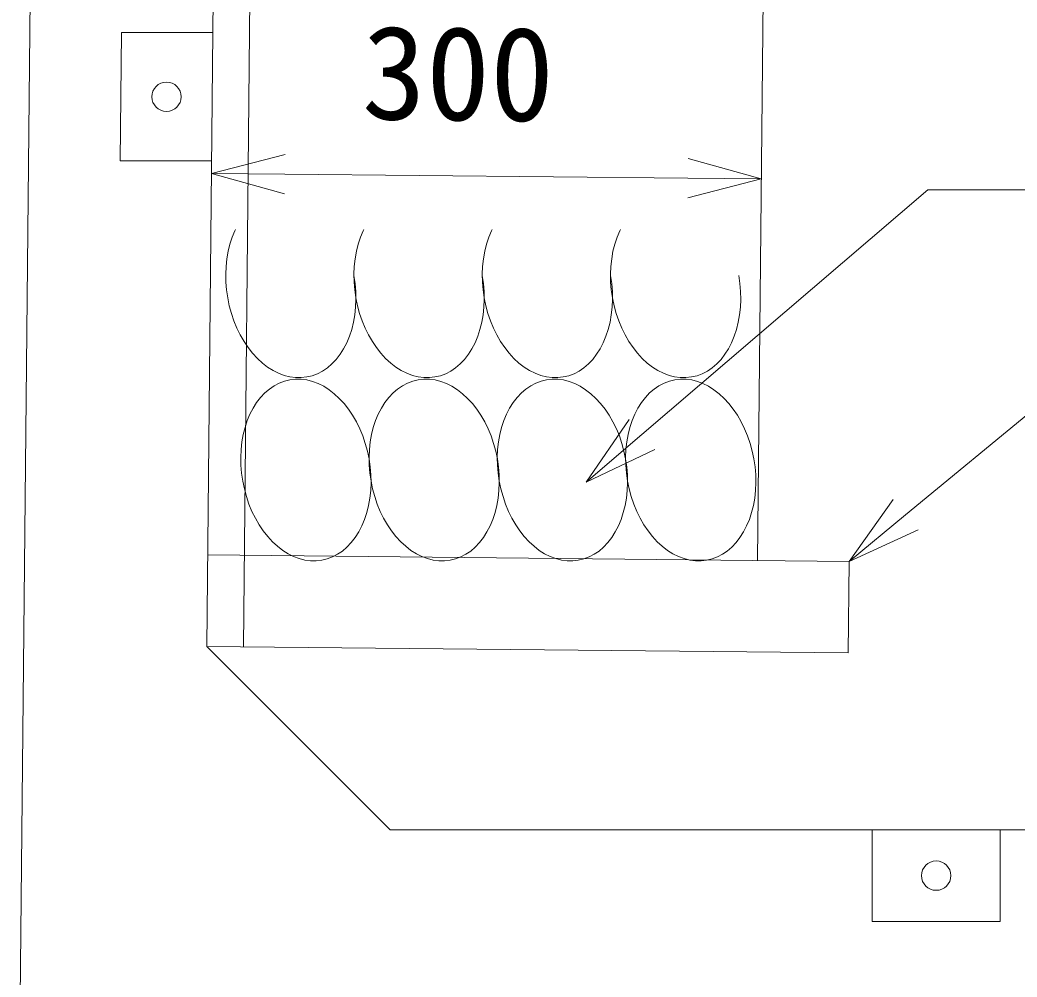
# Model space of a CAD drawing. Units: millimetres, scale not verified. Extents: x -1 to 252299, y 59402 to 118802.
# Drawn here: x 12496 to 15217, y 104651 to 107262 of the extents above; entities that cross this region are included whole.
import ezdxf
from ezdxf.enums import TextEntityAlignment as Align

# ---------------------------------------------------------------- set-up
doc = ezdxf.new("R2010")
doc.units = ezdxf.units.MM
doc.header["$LTSCALE"] = 300
for name, color, linetype, lineweight in [('0_2', 1, 'Continuous', 18), ('D-DCR', 7, 'Continuous', 18), ('D-STR', 1, 'Continuous', 18), ('D-STR-DIM', 7, 'Continuous', 18), ('D-STR-HTXT', 7, 'Continuous', 18)]:
    doc.layers.add(name, color=color, linetype=linetype, lineweight=lineweight)
doc.styles.add('ＭＳ ゴシック', font='')
doc.styles.get('ＭＳ ゴシック').set_extended_font_data('MS Gothic')

msp = doc.modelspace()

# ---------------------------------------------------------------- linework, layer by layer
at = {"layer": '0_2'}
for p, q in [((13019.4, 106843.5), (13219.9, 106895.1)), ((14319.8, 106884.1), (14519.3, 106828.5)), ((13218.8, 106788), (13019.4, 106843.5)), ((13019.4, 106843.5), (13219.4, 106841.5)), ((14519.3, 106828.5), (14318.8, 106777)), ((14519.3, 106828.5), (14319.3, 106830.5)), ((14041.5, 106001.5), (14158.7, 106172.2)), ((14041.5, 106001.5), (14193.6, 106131.4)), ((14228.4, 106090.7), (14041.5, 106001.5)), ((14758.9, 105785.3), (14879.1, 105953.9)), ((14758.9, 105785.3), (14913.2, 105912.5)), ((14947.3, 105871.2), (14758.9, 105785.3))]:
    msp.add_line(p, q, dxfattribs=at)
at = {"layer": 'D-DCR'}
for p, q in [((13083, 106687.1), (13075.7, 106669.4)), ((13084.9, 106690.6), (13083, 106687.1)), ((13433, 106687.1), (13425.7, 106669.4)), ((13434.9, 106690.6), (13433, 106687.1)), ((13783, 106687.1), (13775.7, 106669.4)), ((13784.9, 106690.6), (13783, 106687.1)), ((14133, 106687.1), (14125.7, 106669.4)), ((14134.9, 106690.6), (14133, 106687.1)), ((13075.7, 106669.4), (13069.5, 106650.8)), ((13425.7, 106669.4), (13419.5, 106650.8)), ((13775.7, 106669.4), (13769.5, 106650.8)), ((14125.7, 106669.4), (14119.5, 106650.8)), ((13064.6, 106631.2), (13061.1, 106611)), ((13069.5, 106650.8), (13064.6, 106631.2)), ((13414.6, 106631.2), (13411.1, 106611)), ((13419.5, 106650.8), (13414.6, 106631.2)), ((13764.6, 106631.2), (13761.1, 106611)), ((13769.5, 106650.8), (13764.6, 106631.2)), ((14114.6, 106631.2), (14111.1, 106611)), ((14119.5, 106650.8), (14114.6, 106631.2)), ((13061.1, 106611), (13058.8, 106590.1)), ((13411.1, 106611), (13408.8, 106590.1)), ((13761.1, 106611), (13758.8, 106590.1)), ((14111.1, 106611), (14108.8, 106590.1)), ((13058.8, 106590.1), (13057.9, 106568.8)), ((13408.8, 106590.1), (13407.9, 106568.8)), ((13758.8, 106590.1), (13757.9, 106568.8)), ((14108.8, 106590.1), (14107.9, 106568.8)), ((13057.9, 106568.8), (13058.3, 106547.3)), ((13058.3, 106547.3), (13060.1, 106525.6)), ((13407.9, 106568.8), (13408.3, 106547.3)), ((13411.1, 106543.3), (13407.9, 106564.8)), ((13408.3, 106547.3), (13410.1, 106525.6)), ((13412.9, 106521.6), (13411.1, 106543.3)), ((13757.9, 106568.8), (13758.3, 106547.3)), ((13761.1, 106543.3), (13757.9, 106564.8)), ((13758.3, 106547.3), (13760.1, 106525.6)), ((13762.9, 106521.6), (13761.1, 106543.3)), ((14107.9, 106568.8), (14108.3, 106547.3)), ((14111.1, 106543.3), (14107.9, 106564.8)), ((14108.3, 106547.3), (14110.1, 106525.6)), ((14112.9, 106521.6), (14111.1, 106543.3)), ((14461.1, 106543.3), (14457.9, 106564.8)), ((14462.9, 106521.6), (14461.1, 106543.3)), ((13060.1, 106525.6), (13063.3, 106504.1)), ((13410.1, 106525.6), (13413.3, 106504.1)), ((13413.3, 106500.1), (13412.9, 106521.6)), ((13760.1, 106525.6), (13763.3, 106504.1)), ((13763.3, 106500.1), (13762.9, 106521.6)), ((14110.1, 106525.6), (14113.3, 106504.1)), ((14113.3, 106500.1), (14112.9, 106521.6)), ((14463.3, 106500.1), (14462.9, 106521.6)), ((13063.3, 106504.1), (13067.7, 106482.7)), ((13412.4, 106478.8), (13413.3, 106500.1)), ((13413.3, 106504.1), (13417.7, 106482.7)), ((13762.4, 106478.8), (13763.3, 106500.1)), ((13763.3, 106504.1), (13767.7, 106482.7)), ((14112.4, 106478.8), (14113.3, 106500.1)), ((14113.3, 106504.1), (14117.7, 106482.7)), ((14462.4, 106478.8), (14463.3, 106500.1)), ((13067.7, 106482.7), (13073.4, 106461.8)), ((13073.4, 106461.8), (13080.4, 106441.4)), ((13410.1, 106457.9), (13412.4, 106478.8)), ((13417.7, 106482.7), (13423.4, 106461.8)), ((13423.4, 106461.8), (13430.4, 106441.4)), ((13760.1, 106457.9), (13762.4, 106478.8)), ((13767.7, 106482.7), (13773.4, 106461.8)), ((13773.4, 106461.8), (13780.4, 106441.4)), ((14110.1, 106457.9), (14112.4, 106478.8)), ((14117.7, 106482.7), (14123.4, 106461.8)), ((14123.4, 106461.8), (14130.4, 106441.4)), ((14460.1, 106457.9), (14462.4, 106478.8)), ((13080.4, 106441.4), (13088.5, 106421.7)), ((13401.7, 106418.1), (13406.6, 106437.7)), ((13406.6, 106437.7), (13410.1, 106457.9)), ((13430.4, 106441.4), (13438.5, 106421.7)), ((13751.7, 106418.1), (13756.6, 106437.7)), ((13756.6, 106437.7), (13760.1, 106457.9)), ((13780.4, 106441.4), (13788.5, 106421.7)), ((14101.7, 106418.1), (14106.6, 106437.7)), ((14106.6, 106437.7), (14110.1, 106457.9)), ((14130.4, 106441.4), (14138.5, 106421.7)), ((14451.7, 106418.1), (14456.6, 106437.7)), ((14456.6, 106437.7), (14460.1, 106457.9)), ((13088.5, 106421.7), (13097.8, 106402.9)), ((13395.5, 106399.5), (13401.7, 106418.1)), ((13438.5, 106421.7), (13447.8, 106402.9)), ((13745.5, 106399.5), (13751.7, 106418.1)), ((13788.5, 106421.7), (13797.8, 106402.9)), ((14095.5, 106399.5), (14101.7, 106418.1)), ((14138.5, 106421.7), (14147.8, 106402.9)), ((14445.5, 106399.5), (14451.7, 106418.1)), ((13097.8, 106402.9), (13108.1, 106385)), ((13108.1, 106385), (13119.3, 106368.3)), ((13379.6, 106365.4), (13388.2, 106381.9)), ((13388.2, 106381.9), (13395.5, 106399.5)), ((13447.8, 106402.9), (13458.1, 106385)), ((13458.1, 106385), (13469.3, 106368.3)), ((13729.6, 106365.4), (13738.2, 106381.9)), ((13738.2, 106381.9), (13745.5, 106399.5)), ((13797.8, 106402.9), (13808.1, 106385)), ((13808.1, 106385), (13819.3, 106368.3)), ((14079.6, 106365.4), (14088.2, 106381.9)), ((14088.2, 106381.9), (14095.5, 106399.5)), ((14147.8, 106402.9), (14158.1, 106385)), ((14158.1, 106385), (14169.3, 106368.3)), ((14429.6, 106365.4), (14438.2, 106381.9)), ((14438.2, 106381.9), (14445.5, 106399.5)), ((13119.3, 106368.3), (13131.5, 106352.9)), ((13131.5, 106352.9), (13144.4, 106338.9)), ((13370, 106350.2), (13379.6, 106365.4)), ((13469.3, 106368.3), (13481.5, 106352.9)), ((13481.5, 106352.9), (13494.4, 106338.9)), ((13720, 106350.2), (13729.6, 106365.4)), ((13819.3, 106368.3), (13831.5, 106352.9)), ((13831.5, 106352.9), (13844.4, 106338.9)), ((14070, 106350.2), (14079.6, 106365.4)), ((14169.3, 106368.3), (14181.5, 106352.9)), ((14181.5, 106352.9), (14194.4, 106338.9)), ((14420, 106350.2), (14429.6, 106365.4)), ((13144.4, 106338.9), (13158.1, 106326.3)), ((13158.1, 106326.3), (13172.3, 106315.3)), ((13347.8, 106324.2), (13359.4, 106336.4)), ((13359.4, 106336.4), (13370, 106350.2)), ((13494.4, 106338.9), (13508.1, 106326.3)), ((13508.1, 106326.3), (13522.3, 106315.3)), ((13697.8, 106324.2), (13709.4, 106336.4)), ((13709.4, 106336.4), (13720, 106350.2)), ((13844.4, 106338.9), (13858.1, 106326.3)), ((13858.1, 106326.3), (13872.3, 106315.3)), ((14047.8, 106324.2), (14059.4, 106336.4)), ((14059.4, 106336.4), (14070, 106350.2)), ((14194.4, 106338.9), (14208.1, 106326.3)), ((14208.1, 106326.3), (14222.3, 106315.3)), ((14397.8, 106324.2), (14409.4, 106336.4)), ((14409.4, 106336.4), (14420, 106350.2)), ((13172.3, 106315.3), (13187, 106306)), ((13187, 106306), (13202.1, 106298.5)), ((13202.1, 106298.5), (13217.5, 106292.7)), ((13308.3, 106297.3), (13322.1, 106304.5)), ((13322.1, 106304.5), (13335.3, 106313.5)), ((13335.3, 106313.5), (13347.8, 106324.2)), ((13522.3, 106315.3), (13537, 106306)), ((13537, 106306), (13552.1, 106298.5)), ((13552.1, 106298.5), (13567.5, 106292.7)), ((13658.3, 106297.3), (13672.1, 106304.5)), ((13672.1, 106304.5), (13685.3, 106313.5)), ((13685.3, 106313.5), (13697.8, 106324.2)), ((13872.3, 106315.3), (13887, 106306)), ((13887, 106306), (13902.1, 106298.5)), ((13902.1, 106298.5), (13917.5, 106292.7)), ((14008.3, 106297.3), (14022.1, 106304.5)), ((14022.1, 106304.5), (14035.3, 106313.5)), ((14035.3, 106313.5), (14047.8, 106324.2)), ((14222.3, 106315.3), (14237, 106306)), ((14237, 106306), (14252.1, 106298.5)), ((14252.1, 106298.5), (14267.5, 106292.7)), ((14358.3, 106297.3), (14372.1, 106304.5)), ((14372.1, 106304.5), (14385.3, 106313.5)), ((14385.3, 106313.5), (14397.8, 106324.2)), ((13204.1, 106271.6), (13190.2, 106264.4)), ((13218.5, 106277.1), (13204.1, 106271.6)), ((13217.5, 106292.7), (13232.9, 106288.8)), ((13233.3, 106280.7), (13218.5, 106277.1)), ((13232.9, 106288.8), (13248.4, 106286.7)), ((13248.5, 106282.4), (13233.3, 106280.7)), ((13248.4, 106286.7), (13263.8, 106286.5)), ((13263.9, 106282.2), (13248.5, 106282.4)), ((13263.8, 106286.5), (13279, 106288.3)), ((13279.4, 106280.1), (13263.9, 106282.2)), ((13279, 106288.3), (13293.9, 106291.8)), ((13294.9, 106276.2), (13279.4, 106280.1)), ((13293.9, 106291.8), (13308.3, 106297.3)), ((13310.2, 106270.4), (13294.9, 106276.2)), ((13554.1, 106271.6), (13540.2, 106264.4)), ((13568.5, 106277.1), (13554.1, 106271.6)), ((13567.5, 106292.7), (13582.9, 106288.8)), ((13583.3, 106280.7), (13568.5, 106277.1)), ((13582.9, 106288.8), (13598.4, 106286.7)), ((13598.5, 106282.4), (13583.3, 106280.7)), ((13598.4, 106286.7), (13613.8, 106286.5)), ((13613.9, 106282.2), (13598.5, 106282.4)), ((13613.8, 106286.5), (13629, 106288.3)), ((13629.4, 106280.1), (13613.9, 106282.2)), ((13629, 106288.3), (13643.9, 106291.8)), ((13644.9, 106276.2), (13629.4, 106280.1)), ((13643.9, 106291.8), (13658.3, 106297.3)), ((13660.2, 106270.4), (13644.9, 106276.2)), ((13904.1, 106271.6), (13890.2, 106264.4)), ((13918.5, 106277.1), (13904.1, 106271.6)), ((13917.5, 106292.7), (13932.9, 106288.8)), ((13933.3, 106280.7), (13918.5, 106277.1)), ((13932.9, 106288.8), (13948.4, 106286.7)), ((13948.5, 106282.4), (13933.3, 106280.7)), ((13948.4, 106286.7), (13963.8, 106286.5)), ((13963.9, 106282.2), (13948.5, 106282.4)), ((13963.8, 106286.5), (13979, 106288.3)), ((13979.4, 106280.1), (13963.9, 106282.2)), ((13979, 106288.3), (13993.9, 106291.8)), ((13994.9, 106276.2), (13979.4, 106280.1)), ((13993.9, 106291.8), (14008.3, 106297.3)), ((14010.2, 106270.4), (13994.9, 106276.2)), ((14254.1, 106271.6), (14240.2, 106264.4)), ((14268.5, 106277.1), (14254.1, 106271.6)), ((14267.5, 106292.7), (14282.9, 106288.8)), ((14283.3, 106280.7), (14268.5, 106277.1)), ((14282.9, 106288.8), (14298.4, 106286.7)), ((14298.5, 106282.4), (14283.3, 106280.7)), ((14298.4, 106286.7), (14313.8, 106286.5)), ((14313.9, 106282.2), (14298.5, 106282.4)), ((14313.8, 106286.5), (14329, 106288.3)), ((14329.4, 106280.1), (14313.9, 106282.2)), ((14329, 106288.3), (14343.9, 106291.8)), ((14344.9, 106276.2), (14329.4, 106280.1)), ((14343.9, 106291.8), (14358.3, 106297.3)), ((14360.2, 106270.4), (14344.9, 106276.2)), ((13164.6, 106244.7), (13153, 106232.5)), ((13177, 106255.4), (13164.6, 106244.7)), ((13190.2, 106264.4), (13177, 106255.4)), ((13325.3, 106262.9), (13310.2, 106270.4)), ((13340, 106253.6), (13325.3, 106262.9)), ((13354.3, 106242.6), (13340, 106253.6)), ((13514.6, 106244.7), (13503, 106232.5)), ((13527, 106255.4), (13514.6, 106244.7)), ((13540.2, 106264.4), (13527, 106255.4)), ((13675.3, 106262.9), (13660.2, 106270.4)), ((13690, 106253.6), (13675.3, 106262.9)), ((13704.3, 106242.6), (13690, 106253.6)), ((13864.6, 106244.7), (13853, 106232.5)), ((13877, 106255.4), (13864.6, 106244.7)), ((13890.2, 106264.4), (13877, 106255.4)), ((14025.3, 106262.9), (14010.2, 106270.4)), ((14040, 106253.6), (14025.3, 106262.9)), ((14054.3, 106242.6), (14040, 106253.6)), ((14214.6, 106244.7), (14203, 106232.5)), ((14227, 106255.4), (14214.6, 106244.7)), ((14240.2, 106264.4), (14227, 106255.4)), ((14375.3, 106262.9), (14360.2, 106270.4)), ((14390, 106253.6), (14375.3, 106262.9)), ((14404.3, 106242.6), (14390, 106253.6)), ((13142.3, 106218.7), (13132.7, 106203.5)), ((13153, 106232.5), (13142.3, 106218.7)), ((13367.9, 106230), (13354.3, 106242.6)), ((13380.9, 106216), (13367.9, 106230)), ((13492.3, 106218.7), (13482.7, 106203.5)), ((13503, 106232.5), (13492.3, 106218.7)), ((13717.9, 106230), (13704.3, 106242.6)), ((13730.9, 106216), (13717.9, 106230)), ((13842.3, 106218.7), (13832.7, 106203.5)), ((13853, 106232.5), (13842.3, 106218.7)), ((14067.9, 106230), (14054.3, 106242.6)), ((14080.9, 106216), (14067.9, 106230)), ((14192.3, 106218.7), (14182.7, 106203.5)), ((14203, 106232.5), (14192.3, 106218.7)), ((14417.9, 106230), (14404.3, 106242.6)), ((14430.9, 106216), (14417.9, 106230)), ((13132.7, 106203.5), (13124.2, 106187.1)), ((13393, 106200.6), (13380.9, 106216)), ((13404.3, 106183.9), (13393, 106200.6)), ((13482.7, 106203.5), (13474.2, 106187.1)), ((13743, 106200.6), (13730.9, 106216)), ((13754.3, 106183.9), (13743, 106200.6)), ((13832.7, 106203.5), (13824.2, 106187.1)), ((14093, 106200.6), (14080.9, 106216)), ((14104.3, 106183.9), (14093, 106200.6)), ((14182.7, 106203.5), (14174.2, 106187.1)), ((14443, 106200.6), (14430.9, 106216)), ((14454.3, 106183.9), (14443, 106200.6)), ((13116.8, 106169.4), (13110.7, 106150.8)), ((13124.2, 106187.1), (13116.8, 106169.4)), ((13414.6, 106166), (13404.3, 106183.9)), ((13423.8, 106147.2), (13414.6, 106166)), ((13466.8, 106169.4), (13460.7, 106150.8)), ((13474.2, 106187.1), (13466.8, 106169.4)), ((13764.6, 106166), (13754.3, 106183.9)), ((13773.8, 106147.2), (13764.6, 106166)), ((13816.8, 106169.4), (13810.7, 106150.8)), ((13824.2, 106187.1), (13816.8, 106169.4)), ((14114.6, 106166), (14104.3, 106183.9)), ((14123.8, 106147.2), (14114.6, 106166)), ((14166.8, 106169.4), (14160.7, 106150.8)), ((14174.2, 106187.1), (14166.8, 106169.4)), ((14464.6, 106166), (14454.3, 106183.9)), ((14473.8, 106147.2), (14464.6, 106166)), ((13110.7, 106150.8), (13105.8, 106131.2)), ((13432, 106127.5), (13423.8, 106147.2)), ((13460.7, 106150.8), (13455.8, 106131.2)), ((13782, 106127.5), (13773.8, 106147.2)), ((13810.7, 106150.8), (13805.8, 106131.2)), ((14132, 106127.5), (14123.8, 106147.2)), ((14160.7, 106150.8), (14155.8, 106131.2)), ((14482, 106127.5), (14473.8, 106147.2)), ((13102.2, 106111), (13099.9, 106090.1)), ((13105.8, 106131.2), (13102.2, 106111)), ((13438.9, 106107.1), (13432, 106127.5)), ((13452.2, 106111), (13449.9, 106090.1)), ((13455.8, 106131.2), (13452.2, 106111)), ((13788.9, 106107.1), (13782, 106127.5)), ((13802.2, 106111), (13799.9, 106090.1)), ((13805.8, 106131.2), (13802.2, 106111)), ((14138.9, 106107.1), (14132, 106127.5)), ((14152.2, 106111), (14149.9, 106090.1)), ((14155.8, 106131.2), (14152.2, 106111)), ((14488.9, 106107.1), (14482, 106127.5)), ((13099.9, 106090.1), (13099, 106068.8)), ((13444.6, 106086.2), (13438.9, 106107.1)), ((13449.1, 106064.8), (13444.6, 106086.2)), ((13449.9, 106090.1), (13449, 106068.8)), ((13794.6, 106086.2), (13788.9, 106107.1)), ((13799.1, 106064.8), (13794.6, 106086.2)), ((13799.9, 106090.1), (13799, 106068.8)), ((14144.6, 106086.2), (14138.9, 106107.1)), ((14149.1, 106064.8), (14144.6, 106086.2)), ((14149.9, 106090.1), (14149, 106068.8)), ((14494.6, 106086.2), (14488.9, 106107.1)), ((14499.1, 106064.8), (14494.6, 106086.2)), ((13099, 106068.8), (13099.5, 106047.3)), ((13449, 106068.8), (13449.5, 106047.3)), ((13452.2, 106043.3), (13449.1, 106064.8)), ((13799, 106068.8), (13799.5, 106047.3)), ((13802.2, 106043.3), (13799.1, 106064.8)), ((14149, 106068.8), (14149.5, 106047.3)), ((14152.2, 106043.3), (14149.1, 106064.8)), ((14502.2, 106043.3), (14499.1, 106064.8)), ((13099.5, 106047.3), (13101.3, 106025.6)), ((13449.5, 106047.3), (13451.3, 106025.6)), ((13454, 106021.6), (13452.2, 106043.3)), ((13799.5, 106047.3), (13801.3, 106025.6)), ((13804, 106021.6), (13802.2, 106043.3)), ((14149.5, 106047.3), (14151.3, 106025.6)), ((14154, 106021.6), (14152.2, 106043.3)), ((14504, 106021.6), (14502.2, 106043.3)), ((13101.3, 106025.6), (13104.4, 106004.1)), ((13104.4, 106004.1), (13108.8, 105982.7)), ((13451.3, 106025.6), (13454.4, 106004.1)), ((13453.5, 105978.8), (13454.4, 106000.1)), ((13454.4, 106000.1), (13454, 106021.6)), ((13454.4, 106004.1), (13458.8, 105982.7)), ((13801.3, 106025.6), (13804.4, 106004.1)), ((13803.5, 105978.8), (13804.4, 106000.1)), ((13804.4, 106000.1), (13804, 106021.6)), ((13804.4, 106004.1), (13808.8, 105982.7)), ((14151.3, 106025.6), (14154.4, 106004.1)), ((14153.5, 105978.8), (14154.4, 106000.1)), ((14154.4, 106000.1), (14154, 106021.6)), ((14154.4, 106004.1), (14158.8, 105982.7)), ((14503.5, 105978.8), (14504.4, 106000.1)), ((14504.4, 106000.1), (14504, 106021.6)), ((13108.8, 105982.7), (13114.6, 105961.8)), ((13451.3, 105957.9), (13453.5, 105978.8)), ((13458.8, 105982.7), (13464.6, 105961.8)), ((13801.3, 105957.9), (13803.5, 105978.8)), ((13808.8, 105982.7), (13814.6, 105961.8)), ((14151.3, 105957.9), (14153.5, 105978.8)), ((14158.8, 105982.7), (14164.6, 105961.8)), ((14501.3, 105957.9), (14503.5, 105978.8)), ((13114.6, 105961.8), (13121.5, 105941.4)), ((13447.7, 105937.7), (13451.3, 105957.9)), ((13464.6, 105961.8), (13471.5, 105941.4)), ((13797.7, 105937.7), (13801.3, 105957.9)), ((13814.6, 105961.8), (13821.5, 105941.4)), ((14147.7, 105937.7), (14151.3, 105957.9)), ((14164.6, 105961.8), (14171.5, 105941.4)), ((14497.7, 105937.7), (14501.3, 105957.9)), ((13121.5, 105941.4), (13129.6, 105921.7)), ((13129.6, 105921.7), (13138.9, 105902.9)), ((13436.7, 105899.5), (13442.8, 105918.1)), ((13442.8, 105918.1), (13447.7, 105937.7)), ((13471.5, 105941.4), (13479.6, 105921.7)), ((13479.6, 105921.7), (13488.9, 105902.9)), ((13786.7, 105899.5), (13792.8, 105918.1)), ((13792.8, 105918.1), (13797.7, 105937.7)), ((13821.5, 105941.4), (13829.6, 105921.7)), ((13829.6, 105921.7), (13838.9, 105902.9)), ((14136.7, 105899.5), (14142.8, 105918.1)), ((14142.8, 105918.1), (14147.7, 105937.7)), ((14171.5, 105941.4), (14179.6, 105921.7)), ((14179.6, 105921.7), (14188.9, 105902.9)), ((14486.7, 105899.5), (14492.8, 105918.1)), ((14492.8, 105918.1), (14497.7, 105937.7)), ((13138.9, 105902.9), (13149.2, 105885)), ((13429.3, 105881.9), (13436.7, 105899.5)), ((13488.9, 105902.9), (13499.2, 105885)), ((13779.3, 105881.9), (13786.7, 105899.5)), ((13838.9, 105902.9), (13849.2, 105885)), ((14129.3, 105881.9), (14136.7, 105899.5)), ((14188.9, 105902.9), (14199.2, 105885)), ((14479.3, 105881.9), (14486.7, 105899.5)), ((13149.2, 105885), (13160.5, 105868.3)), ((13160.5, 105868.3), (13172.6, 105852.9)), ((13411.1, 105850.2), (13420.8, 105865.4)), ((13420.8, 105865.4), (13429.3, 105881.9)), ((13499.2, 105885), (13510.5, 105868.3)), ((13510.5, 105868.3), (13522.6, 105852.9)), ((13761.1, 105850.2), (13770.8, 105865.4)), ((13770.8, 105865.4), (13779.3, 105881.9)), ((13849.2, 105885), (13860.5, 105868.3)), ((13860.5, 105868.3), (13872.6, 105852.9)), ((14111.1, 105850.2), (14120.8, 105865.4)), ((14120.8, 105865.4), (14129.3, 105881.9)), ((14199.2, 105885), (14210.5, 105868.3)), ((14210.5, 105868.3), (14222.6, 105852.9)), ((14461.1, 105850.2), (14470.8, 105865.4)), ((14470.8, 105865.4), (14479.3, 105881.9)), ((13172.6, 105852.9), (13185.6, 105838.9)), ((13185.6, 105838.9), (13199.2, 105826.3)), ((13388.9, 105824.2), (13400.5, 105836.4)), ((13400.5, 105836.4), (13411.1, 105850.2)), ((13522.6, 105852.9), (13535.6, 105838.9)), ((13535.6, 105838.9), (13549.2, 105826.3)), ((13738.9, 105824.2), (13750.5, 105836.4)), ((13750.5, 105836.4), (13761.1, 105850.2)), ((13872.6, 105852.9), (13885.6, 105838.9)), ((13885.6, 105838.9), (13899.2, 105826.3)), ((14088.9, 105824.2), (14100.5, 105836.4)), ((14100.5, 105836.4), (14111.1, 105850.2)), ((14222.6, 105852.9), (14235.6, 105838.9)), ((14235.6, 105838.9), (14249.2, 105826.3)), ((14438.9, 105824.2), (14450.5, 105836.4)), ((14450.5, 105836.4), (14461.1, 105850.2)), ((13199.2, 105826.3), (13213.4, 105815.3)), ((13213.4, 105815.3), (13228.2, 105806)), ((13363.3, 105804.5), (13376.5, 105813.5)), ((13376.5, 105813.5), (13388.9, 105824.2)), ((13549.2, 105826.3), (13563.4, 105815.3)), ((13563.4, 105815.3), (13578.2, 105806)), ((13713.3, 105804.5), (13726.5, 105813.5)), ((13726.5, 105813.5), (13738.9, 105824.2)), ((13899.2, 105826.3), (13913.4, 105815.3)), ((13913.4, 105815.3), (13928.2, 105806)), ((14063.3, 105804.5), (14076.5, 105813.5)), ((14076.5, 105813.5), (14088.9, 105824.2)), ((14249.2, 105826.3), (14263.4, 105815.3)), ((14263.4, 105815.3), (14278.2, 105806)), ((14413.3, 105804.5), (14426.5, 105813.5)), ((14426.5, 105813.5), (14438.9, 105824.2)), ((13228.2, 105806), (13243.2, 105798.5)), ((13243.2, 105798.5), (13258.6, 105792.7)), ((13258.6, 105792.7), (13274.1, 105788.8)), ((13274.1, 105788.8), (13289.6, 105786.7)), ((13289.6, 105786.7), (13305, 105786.5)), ((13305, 105786.5), (13320.1, 105788.3)), ((13320.1, 105788.3), (13335, 105791.8)), ((13335, 105791.8), (13349.4, 105797.3)), ((13349.4, 105797.3), (13363.3, 105804.5)), ((13578.2, 105806), (13593.2, 105798.5)), ((13593.2, 105798.5), (13608.6, 105792.7)), ((13608.6, 105792.7), (13624.1, 105788.8)), ((13624.1, 105788.8), (13639.6, 105786.7)), ((13639.6, 105786.7), (13655, 105786.5)), ((13655, 105786.5), (13670.1, 105788.3)), ((13670.1, 105788.3), (13685, 105791.8)), ((13685, 105791.8), (13699.4, 105797.3)), ((13699.4, 105797.3), (13713.3, 105804.5)), ((13928.2, 105806), (13943.2, 105798.5)), ((13943.2, 105798.5), (13958.6, 105792.7)), ((13958.6, 105792.7), (13974.1, 105788.8)), ((13974.1, 105788.8), (13989.6, 105786.7)), ((13989.6, 105786.7), (14005, 105786.5)), ((14005, 105786.5), (14020.1, 105788.3)), ((14020.1, 105788.3), (14035, 105791.8)), ((14035, 105791.8), (14049.4, 105797.3)), ((14049.4, 105797.3), (14063.3, 105804.5)), ((14278.2, 105806), (14293.2, 105798.5)), ((14293.2, 105798.5), (14308.6, 105792.7)), ((14308.6, 105792.7), (14324.1, 105788.8)), ((14324.1, 105788.8), (14339.6, 105786.7)), ((14339.6, 105786.7), (14355, 105786.5)), ((14355, 105786.5), (14370.1, 105788.3)), ((14370.1, 105788.3), (14385, 105791.8)), ((14385, 105791.8), (14399.4, 105797.3)), ((14399.4, 105797.3), (14413.3, 105804.5))]:
    msp.add_line(p, q, dxfattribs=at)
at = {"layer": 'D-STR'}
for p, q in [((12496.5, 104552.8), (12546.5, 109552.8)), ((13034.7, 108377.8), (13006.5, 105552.8)), ((13134.7, 108376.8), (13106.4, 105551.8)), ((14534.6, 108362.8), (14508.9, 105787.8)), ((12773.2, 107227.8), (12769.7, 106877.8)), ((12773.2, 107227.8), (13023.2, 107227.8)), ((12769.7, 106877.8), (13019.7, 106877.8)), ((14758.9, 105785.3), (13009, 105802.8)), ((14758.9, 105785.3), (14756.4, 105535.3)), ((13006.5, 105552.8), (13506.5, 105052.8)), ((14756.4, 105535.3), (13006.5, 105552.8)), ((13506.5, 105052.8), (15996.5, 105052.8)), ((14821.5, 105052.8), (14821.5, 104802.8)), ((15171.5, 105052.8), (15171.5, 104802.8)), ((14821.5, 104802.8), (15171.5, 104802.8))]:
    msp.add_line(p, q, dxfattribs=at)
for centre in [(12896.4, 107052.8), (14996.5, 104927.8)]:
    msp.add_circle(centre, 40, dxfattribs=at)
at = {"layer": 'D-STR-DIM'}
msp.add_line((14319.3, 106830.5), (13219.4, 106841.5), dxfattribs=at)
at = {"layer": 'D-STR-HTXT'}
for p, q in [((14193.6, 106131.4), (14974.1, 106798.7)), ((14974.1, 106798.7), (16728.4, 106798.7)), ((14913.2, 105912.5), (15433.5, 106341.5))]:
    msp.add_line(p, q, dxfattribs=at)

# ---------------------------------------------------------------- texts
at = {"layer": 'D-STR-DIM', "color": 1, "style": 'ＭＳ ゴシック'}
msp.add_text('300', height=256.6, rotation=359.427, dxfattribs=at).set_placement((13428.1, 106914.5), align=Align.BOTTOM_LEFT)

doc.saveas('drawing.dxf')
